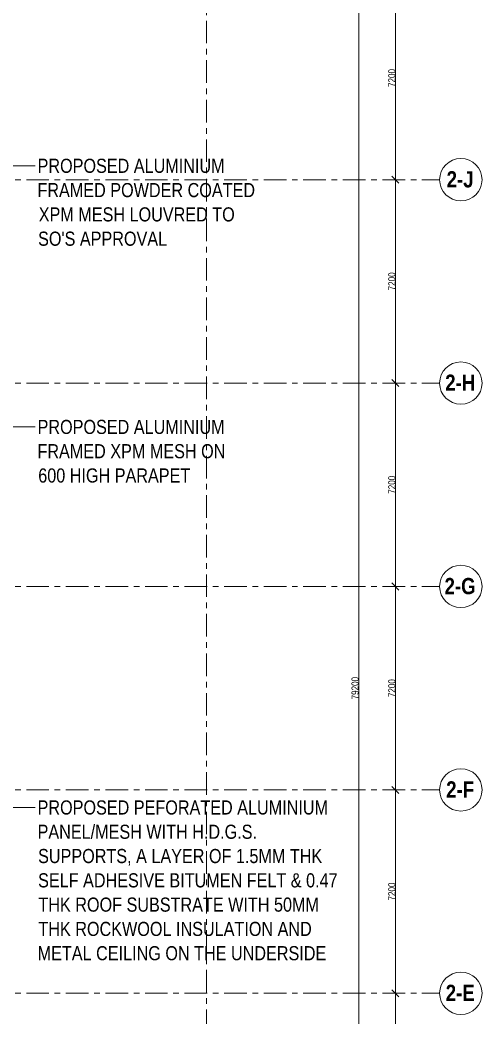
# Model space of a CAD drawing. Header units: millimetres. Extents: x 401980 to 1130603, y 21610 to 442280.
# Drawn here: x 942565 to 958917, y 132878 to 168176 of the extents above; entities that cross this region are included whole.
import ezdxf

# ---------------------------------------------------------------- set-up
doc = ezdxf.new("R2010")
doc.units = ezdxf.units.MM
doc.header["$LTSCALE"] = 100
doc.linetypes.add('IDA - Grid Line', pattern=[14, 8, -2, 2, -2])
for name, color, linetype, lineweight in [('A-_ANOT----_D', 8, 'Continuous', 9), ('A-_ANOTTEXT_T', 8, 'Continuous', 9), ('S-_ANOTGRID_E', 8, 'Continuous', 9), ('S-_ANOTGRID_E-1', 8, 'IDA - Grid Line', 9)]:
    doc.layers.add(name, color=color, linetype=linetype, lineweight=lineweight)
doc.layers.add('E-P-Iso-DB', color=1, linetype='Continuous')
doc.styles.add('Arial Narrow', font='ARIALN.TTF', dxfattribs={"height": 250})
doc.styles.add('Arial Narrow_1', font='ARIALN.TTF', dxfattribs={"height": 90})
doc.styles.add('Arial Narrow_B', font='ARIALNB.TTF', dxfattribs={"height": 230})

# ---------------------------------------------------------------- blocks, each defined once
blk = doc.blocks.new('Archi 3')
at = {"color": 8, "linetype": 'ByBlock', "lineweight": -2}
for p, q in [((955728, 162646), (955978, 162396)), ((955978, 162396), (955728, 162646)), ((955728, 155446), (955978, 155196)), ((955978, 155196), (955728, 155446)), ((955728, 148246), (955978, 147996)), ((955978, 147996), (955728, 148246)), ((955728, 141046), (955978, 140796)), ((955978, 140796), (955728, 141046)), ((955728, 133846), (955978, 133596)), ((955978, 133596), (955728, 133846))]:
    blk.add_line(p, q, dxfattribs=at)
at = {"layer": 'A-_ANOT----_D', "color": 8}
for p, q in [((954553, 184371), (954553, 104671)), ((955853, 169971), (955853, 162271)), ((955853, 162771), (955853, 155071)), ((955905, 162521), (955603, 162521)), ((955905, 162521), (955603, 162521)), ((955905, 155321), (955603, 155321)), ((955905, 155321), (955603, 155321)), ((955853, 155571), (955853, 147871)), ((955853, 148371), (955853, 140671)), ((955905, 148121), (955603, 148121)), ((955905, 148121), (955603, 148121)), ((955905, 140921), (955603, 140921)), ((955905, 140921), (955603, 140921)), ((955853, 141171), (955853, 133471)), ((955853, 133971), (955853, 126271)), ((955905, 133721), (955603, 133721)), ((955905, 133721), (955603, 133721))]:
    blk.add_line(p, q, dxfattribs=at)
at = {"layer": 'A-_ANOTTEXT_T', "color": 8}
for p, q in [((934926, 163013), (943108, 163013)), ((926605, 153770), (943108, 153770)), ((926232, 140298), (943108, 140298))]:
    blk.add_line(p, q, dxfattribs=at)
at = {"layer": 'S-_ANOTGRID_E', "color": 8}
for centre in [(958167, 162521), (958167, 155321), (958167, 148121), (958167, 140921), (958167, 133721)]:
    blk.add_circle(centre, 750, dxfattribs=at)
at = {"layer": 'S-_ANOTGRID_E-1', "color": 8}
for p, q in [((949164, 203149), (949164, 100314)), ((910592, 162521), (957417, 162521)), ((910592, 155321), (957417, 155321)), ((910592, 148121), (957417, 148121)), ((910592, 140921), (957417, 140921)), ((910592, 133721), (957417, 133721))]:
    blk.add_line(p, q, dxfattribs=at)
at = {"layer": 'A-_ANOT----_D', "color": 8, "style": 'Arial Narrow'}
for s, p in [('7200', (955848, 165803)), ('7200', (955848, 158603)), ('7200', (955848, 151403)), ('79200', (954548, 144123)), ('7200', (955848, 144203)), ('7200', (955848, 137003))]:
    blk.add_text(s, height=250, rotation=90, dxfattribs=at).set_placement(p)
at = {"layer": 'A-_ANOTTEXT_T', "color": 8, "style": 'Arial Narrow_1'}
for s, p in [('PROPOSED ALUMINIUM', (943189, 162763)), ('FRAMED POWDER COATED', (943185, 161903)), ('XPM MESH LOUVRED TO', (943230, 161043)), ("SO'S APPROVAL", (943207, 160183)), ('PROPOSED ALUMINIUM', (943189, 153520)), ('FRAMED XPM MESH ON', (943185, 152660)), ('600 HIGH PARAPET', (943213, 151800)), ('PROPOSED PEFORATED ALUMINIUM', (943189, 140048)), ('PANEL/MESH WITH H.D.G.S.', (943189, 139188)), ('SUPPORTS, A LAYER OF 1.5MM THK', (943207, 138329)), ('SELF ADHESIVE BITUMEN FELT & 0.47', (943207, 137469)), ('THK ROOF SUBSTRATE WITH 50MM', (943219, 136609)), ('THK ROCKWOOL INSULATION AND', (943219, 135749)), ('METAL CEILING ON THE UNDERSIDE', (943191, 134889))]:
    blk.add_text(s, height=500, dxfattribs=at).set_placement(p)
at = {"layer": 'S-_ANOTGRID_E', "color": 8, "style": 'Arial Narrow_B'}
for s, p in [('2-J', (957664, 162248)), ('2-H', (957614, 155048)), ('2-G', (957590, 147848)), ('2-F', (957648, 140648)), ('2-E', (957632, 133448))]:
    blk.add_text(s, height=575, dxfattribs=at).set_placement(p)

msp = doc.modelspace()

# ---------------------------------------------------------------- block references
at = {"layer": 'E-P-Iso-DB', "color": 8}
msp.add_blockref('Archi 3', (0, 0), dxfattribs=at)

doc.saveas('drawing.dxf')
